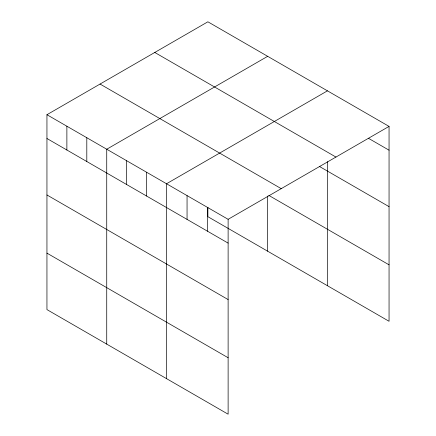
<?xml version="1.0" encoding="UTF-8"?>
<svg xmlns="http://www.w3.org/2000/svg" width="436" height="436" viewBox="0 0 436 436"><rect width="100%" height="100%" fill="white"/><g stroke="black" fill="none" stroke-linecap="round" stroke-linejoin="round"><path stroke-width="0.65" d="M46.946 114.712L228.121 219.313L228.121 414.2L46.946 309.598L46.946 114.712L207.879 21.8L389.054 126.402L389.054 321.288L207.879 216.687L207.879 207.274M267.666 56.32L106.733 149.232L106.733 344.118M327.452 90.835L166.519 183.752L166.519 378.633M228.121 219.313L389.054 126.402M368.524 138.343L389.054 150.197M154.769 52.462L335.949 157.064M319.25 166.356L389.054 206.653M100.051 84.05L281.231 188.652M268.838 195.421L389.054 264.826M46.946 138.506L228.121 243.108M46.946 194.968L228.121 299.57M46.946 253.136L228.121 357.738M327.452 161.68L327.452 285.722M267.666 196.086L267.666 251.201M207.59 207.46L207.59 231.254M187.055 195.606L187.055 219.401M146.594 172.242L146.594 196.037M126.663 160.737L126.663 184.532M86.802 137.727L86.802 161.522M66.877 126.222L66.877 150.011"/></g></svg>
